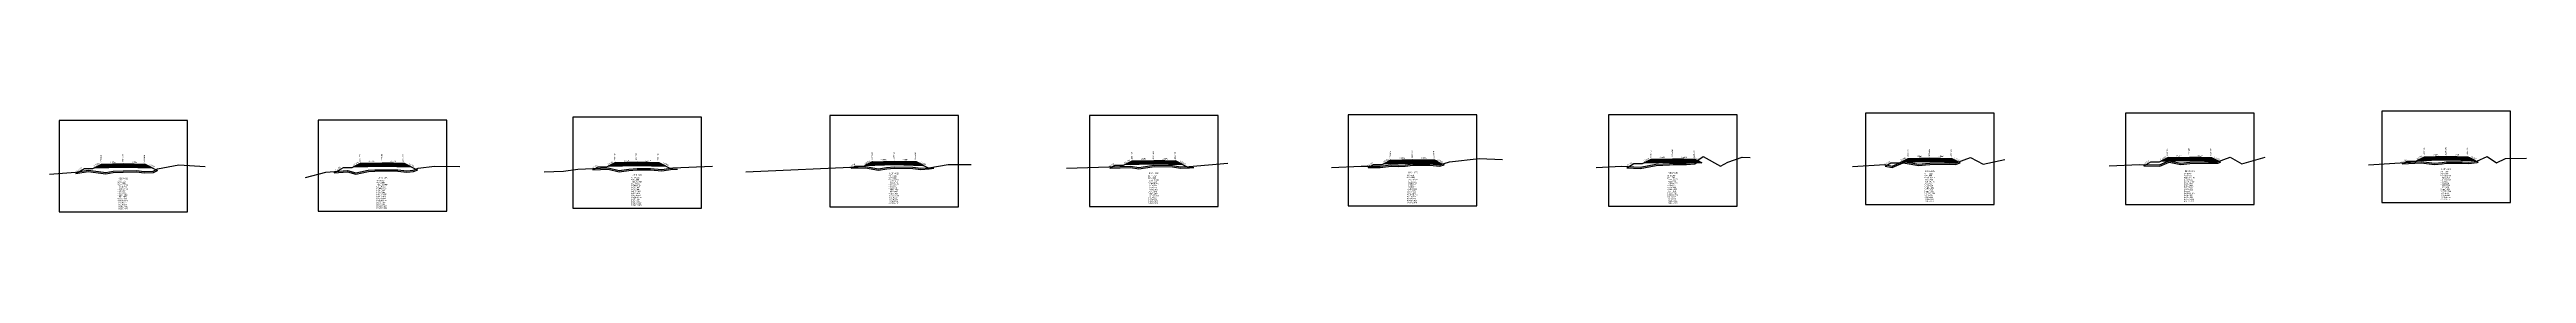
# Model space of a CAD drawing. Extents: x -7 to 78429, y 1189 to 1262.
# Drawn here: x 44136 to 44708, y 1223 to 1246 of the extents above; entities that cross this region are included whole.
import ezdxf
from ezdxf.enums import TextEntityAlignment as Align

# ---------------------------------------------------------------- set-up
doc = ezdxf.new("R2010")
doc.units = 0

msp = doc.modelspace()

# ---------------------------------------------------------------- linework, layer by layer
at = {"layer": 'A4_BORDER', "color": 7}
for points in [[(44137.848, 1223.062), (44167.548, 1223.062), (44167.548, 1244.062), (44137.848, 1244.062), (44137.848, 1223.062)], [(44197.677, 1223.175), (44227.377, 1223.175), (44227.377, 1244.175), (44197.677, 1244.175), (44197.677, 1223.175)], [(44256.492, 1223.867), (44286.192, 1223.867), (44286.192, 1244.867), (44256.492, 1244.867), (44256.492, 1223.867)], [(44315.896, 1224.222), (44345.596, 1224.222), (44345.596, 1245.222), (44315.896, 1245.222), (44315.896, 1224.222)], [(44375.866, 1224.254), (44405.566, 1224.254), (44405.566, 1245.254), (44375.866, 1245.254), (44375.866, 1224.254)], [(44435.613, 1224.413), (44465.313, 1224.413), (44465.313, 1245.413), (44435.613, 1245.413), (44435.613, 1224.413)], [(44495.737, 1224.357), (44525.437, 1224.357), (44525.437, 1245.357), (44495.737, 1245.357), (44495.737, 1224.357)], [(44555.077, 1224.749), (44584.777, 1224.749), (44584.777, 1245.749), (44555.077, 1245.749), (44555.077, 1224.749)], [(44615.086, 1224.761), (44644.786, 1224.761), (44644.786, 1245.761), (44615.086, 1245.761), (44615.086, 1224.761)], [(44674.319, 1225.219), (44704.019, 1225.219), (44704.019, 1246.219), (44674.319, 1246.219), (44674.319, 1225.219)]]:
    msp.add_lwpolyline(points, dxfattribs=at)
at = {"layer": 'CLEAR_GROUND', "color": 8}
for points in [[(44141.725, 1231.912), (44144.558, 1232.331), (44146.925, 1232.058), (44148.638, 1231.799), (44150.368, 1232.093), (44152.701, 1232.222), (44155.745, 1232.244), (44157.526, 1232.032), (44159.634, 1232.146), (44160.567, 1232.604)], [(44201.425, 1232.025), (44204.441, 1232.228), (44206.366, 1231.697), (44209.289, 1232.326), (44210.799, 1232.385), (44212.518, 1232.455), (44216.091, 1232.389), (44218.202, 1232.178), (44219.72, 1232.335), (44220.746, 1232.726)], [(44261.125, 1232.717), (44264.65, 1232.848), (44267.184, 1232.292), (44269.44, 1232.555), (44271.347, 1232.699), (44274.443, 1232.748), (44277.073, 1232.5), (44279.618, 1232.866), (44280.711, 1232.912)], [(44320.825, 1233.072), (44324.113, 1233.22), (44327.126, 1232.668), (44329.014, 1232.941), (44330.731, 1233.101), (44335, 1233.059), (44336.882, 1232.8), (44338.784, 1232.919), (44339.91, 1233.098)], [(44380.525, 1233.104), (44385.317, 1233.236), (44387.255, 1232.981), (44389.289, 1233.297), (44390.748, 1233.481), (44394.984, 1233.396), (44396.815, 1233.118), (44398.899, 1233.19), (44399.937, 1233.284)], [(44440.225, 1233.263), (44442.975, 1233.236), (44445.479, 1233.593), (44447.104, 1233.526), (44448.734, 1233.599), (44450.5, 1233.824), (44454.409, 1233.804), (44456.756, 1233.566), (44457.709, 1233.847)], [(44499.925, 1233.207), (44503.022, 1233.056), (44506.701, 1233.722), (44509.789, 1233.869), (44510.611, 1233.965), (44513.678, 1233.982), (44515.625, 1234.077), (44516.503, 1234.699)], [(44559.625, 1233.599), (44561.23, 1233.262), (44563.755, 1234.349), (44567.389, 1233.702), (44568.918, 1233.861), (44569.934, 1233.951), (44574.427, 1234.04), (44575.826, 1233.934), (44576.929, 1234.342)], [(44619.325, 1233.611), (44623.027, 1233.591), (44625.16, 1234.509), (44627.849, 1233.949), (44629.241, 1234.114), (44629.975, 1234.185), (44634.283, 1234.265), (44636.401, 1234.226), (44637.048, 1234.476)], [(44679.025, 1234.069), (44683.388, 1234.345), (44686.486, 1233.97), (44688.263, 1234.097), (44689.216, 1234.28), (44692.884, 1234.279), (44694.338, 1234.166), (44696.306, 1234.4), (44696.571, 1234.522)]]:
    msp.add_lwpolyline(points, dxfattribs=at)
at = {"layer": 'DESIGN_ROAD_TRIMMED', "color": 1}
for points in [[(44619.325, 1233.611), (44620.936, 1234.532), (44622.936, 1234.532), (44624.936, 1235.532), (44624.936, 1235.532), (44624.831, 1235.479), (44624.831, 1235.479), (44624.515, 1235.321), (44624.515, 1235.321), (44624.2, 1235.164), (44624.2, 1235.164), (44623.884, 1235.006), (44623.884, 1235.006), (44623.568, 1234.848), (44623.568, 1234.848), (44623.252, 1234.69), (44629.936, 1234.857), (44629.936, 1235.007), (44629.936, 1235.007), (44629.936, 1235.157), (44629.936, 1235.157), (44629.936, 1235.307), (44629.936, 1235.307), (44629.936, 1235.457), (44629.936, 1235.457), (44629.936, 1235.607), (44629.936, 1235.607), (44629.936, 1235.657), (44629.936, 1235.657), (44629.936, 1235.657), (44629.936, 1235.657), (44629.936, 1235.657), (44629.936, 1235.607), (44629.936, 1235.607), (44629.936, 1235.457), (44629.936, 1235.457), (44629.936, 1235.307), (44629.936, 1235.307), (44629.936, 1235.157), (44629.936, 1235.157), (44629.936, 1235.007), (44629.936, 1235.007), (44629.936, 1234.857), (44636.621, 1234.69), (44636.305, 1234.848), (44636.305, 1234.848), (44635.989, 1235.006), (44635.989, 1235.006), (44635.673, 1235.164), (44635.673, 1235.164), (44635.358, 1235.321), (44635.358, 1235.321), (44635.042, 1235.479), (44635.042, 1235.479), (44634.936, 1235.532), (44634.936, 1235.532), (44637.048, 1234.476)], [(44679.025, 1234.069), (44680.169, 1234.723), (44682.169, 1234.723), (44684.169, 1235.723), (44684.169, 1235.723), (44684.064, 1235.67), (44684.064, 1235.67), (44683.748, 1235.512), (44683.748, 1235.512), (44683.432, 1235.355), (44683.432, 1235.355), (44683.117, 1235.197), (44683.117, 1235.197), (44682.801, 1235.039), (44682.801, 1235.039), (44682.485, 1234.881), (44689.169, 1235.048), (44689.169, 1235.198), (44689.169, 1235.198), (44689.169, 1235.348), (44689.169, 1235.348), (44689.169, 1235.498), (44689.169, 1235.498), (44689.169, 1235.648), (44689.169, 1235.648), (44689.169, 1235.798), (44689.169, 1235.798), (44689.169, 1235.848), (44689.169, 1235.848), (44689.169, 1235.848), (44689.169, 1235.848), (44689.169, 1235.848), (44689.169, 1235.798), (44689.169, 1235.798), (44689.169, 1235.648), (44689.169, 1235.648), (44689.169, 1235.498), (44689.169, 1235.498), (44689.169, 1235.348), (44689.169, 1235.348), (44689.169, 1235.198), (44689.169, 1235.198), (44689.169, 1235.048), (44695.853, 1234.881), (44695.538, 1235.039), (44695.538, 1235.039), (44695.222, 1235.197), (44695.222, 1235.197), (44694.906, 1235.355), (44694.906, 1235.355), (44694.59, 1235.512), (44694.59, 1235.512), (44694.274, 1235.67), (44694.274, 1235.67), (44694.169, 1235.723), (44694.169, 1235.723), (44696.571, 1234.522)], [(44141.725, 1231.912), (44143.698, 1233.039), (44145.698, 1233.039), (44147.698, 1234.039), (44147.698, 1234.039), (44147.593, 1233.986), (44147.593, 1233.986), (44147.277, 1233.828), (44147.277, 1233.828), (44146.961, 1233.671), (44146.961, 1233.671), (44146.645, 1233.513), (44146.645, 1233.513), (44146.329, 1233.355), (44146.329, 1233.355), (44146.014, 1233.197), (44152.698, 1233.364), (44152.698, 1233.514), (44152.698, 1233.514), (44152.698, 1233.664), (44152.698, 1233.664), (44152.698, 1233.814), (44152.698, 1233.814), (44152.698, 1233.964), (44152.698, 1233.964), (44152.698, 1234.114), (44152.698, 1234.114), (44152.698, 1234.164), (44152.698, 1234.164), (44152.698, 1234.164), (44152.698, 1234.164), (44152.698, 1234.164), (44152.698, 1234.114), (44152.698, 1234.114), (44152.698, 1233.964), (44152.698, 1233.964), (44152.698, 1233.814), (44152.698, 1233.814), (44152.698, 1233.664), (44152.698, 1233.664), (44152.698, 1233.514), (44152.698, 1233.514), (44152.698, 1233.364), (44159.382, 1233.197), (44159.066, 1233.355), (44159.066, 1233.355), (44158.751, 1233.513), (44158.751, 1233.513), (44158.435, 1233.671), (44158.435, 1233.671), (44158.119, 1233.828), (44158.119, 1233.828), (44157.803, 1233.986), (44157.803, 1233.986), (44157.698, 1234.039), (44157.698, 1234.039), (44160.567, 1232.604)], [(44201.425, 1232.025), (44203.527, 1233.226), (44205.527, 1233.226), (44207.527, 1234.226), (44207.527, 1234.226), (44207.422, 1234.173), (44207.422, 1234.173), (44207.106, 1234.015), (44207.106, 1234.015), (44206.79, 1233.858), (44206.79, 1233.858), (44206.474, 1233.7), (44206.474, 1233.7), (44206.159, 1233.542), (44206.159, 1233.542), (44205.843, 1233.384), (44212.527, 1233.551), (44212.527, 1233.701), (44212.527, 1233.701), (44212.527, 1233.851), (44212.527, 1233.851), (44212.527, 1234.001), (44212.527, 1234.001), (44212.527, 1234.151), (44212.527, 1234.151), (44212.527, 1234.301), (44212.527, 1234.301), (44212.527, 1234.351), (44212.527, 1234.351), (44212.527, 1234.351), (44212.527, 1234.351), (44212.527, 1234.351), (44212.527, 1234.301), (44212.527, 1234.301), (44212.527, 1234.151), (44212.527, 1234.151), (44212.527, 1234.001), (44212.527, 1234.001), (44212.527, 1233.851), (44212.527, 1233.851), (44212.527, 1233.701), (44212.527, 1233.701), (44212.527, 1233.551), (44219.211, 1233.384), (44218.895, 1233.542), (44218.895, 1233.542), (44218.58, 1233.7), (44218.58, 1233.7), (44218.264, 1233.858), (44218.264, 1233.858), (44217.948, 1234.015), (44217.948, 1234.015), (44217.632, 1234.173), (44217.632, 1234.173), (44217.527, 1234.226), (44217.527, 1234.226), (44220.527, 1232.726), (44220.746, 1232.726)], [(44261.125, 1232.717), (44262.342, 1233.412), (44264.342, 1233.412), (44266.342, 1234.412), (44266.342, 1234.412), (44266.236, 1234.359), (44266.236, 1234.359), (44265.921, 1234.201), (44265.921, 1234.201), (44265.605, 1234.044), (44265.605, 1234.044), (44265.289, 1233.886), (44265.289, 1233.886), (44264.973, 1233.728), (44264.973, 1233.728), (44264.657, 1233.57), (44271.342, 1233.737), (44271.342, 1233.887), (44271.342, 1233.887), (44271.342, 1234.037), (44271.342, 1234.037), (44271.342, 1234.187), (44271.342, 1234.187), (44271.342, 1234.337), (44271.342, 1234.337), (44271.342, 1234.487), (44271.342, 1234.487), (44271.342, 1234.537), (44271.342, 1234.537), (44271.342, 1234.537), (44271.342, 1234.537), (44271.342, 1234.537), (44271.342, 1234.487), (44271.342, 1234.487), (44271.342, 1234.337), (44271.342, 1234.337), (44271.342, 1234.187), (44271.342, 1234.187), (44271.342, 1234.037), (44271.342, 1234.037), (44271.342, 1233.887), (44271.342, 1233.887), (44271.342, 1233.737), (44278.026, 1233.57), (44277.71, 1233.728), (44277.71, 1233.728), (44277.394, 1233.886), (44277.394, 1233.886), (44277.078, 1234.044), (44277.078, 1234.044), (44276.763, 1234.201), (44276.763, 1234.201), (44276.447, 1234.359), (44276.447, 1234.359), (44276.342, 1234.412), (44276.342, 1234.412), (44279.342, 1232.912), (44280.711, 1232.912)], [(44320.825, 1233.072), (44321.746, 1233.598), (44323.746, 1233.598), (44325.746, 1234.598), (44325.746, 1234.598), (44325.64, 1234.545), (44325.64, 1234.545), (44325.325, 1234.387), (44325.325, 1234.387), (44325.009, 1234.23), (44325.009, 1234.23), (44324.693, 1234.072), (44324.693, 1234.072), (44324.377, 1233.914), (44324.377, 1233.914), (44324.062, 1233.756), (44330.746, 1233.923), (44330.746, 1234.073), (44330.746, 1234.073), (44330.746, 1234.223), (44330.746, 1234.223), (44330.746, 1234.373), (44330.746, 1234.373), (44330.746, 1234.523), (44330.746, 1234.523), (44330.746, 1234.673), (44330.746, 1234.673), (44330.746, 1234.723), (44330.746, 1234.723), (44330.746, 1234.723), (44330.746, 1234.723), (44330.746, 1234.723), (44330.746, 1234.673), (44330.746, 1234.673), (44330.746, 1234.523), (44330.746, 1234.523), (44330.746, 1234.373), (44330.746, 1234.373), (44330.746, 1234.223), (44330.746, 1234.223), (44330.746, 1234.073), (44330.746, 1234.073), (44330.746, 1233.923), (44337.43, 1233.756), (44337.114, 1233.914), (44337.114, 1233.914), (44336.798, 1234.072), (44336.798, 1234.072), (44336.483, 1234.23), (44336.483, 1234.23), (44336.167, 1234.387), (44336.167, 1234.387), (44335.851, 1234.545), (44335.851, 1234.545), (44335.746, 1234.598), (44335.746, 1234.598), (44338.746, 1233.098), (44339.91, 1233.098)], [(44380.525, 1233.104), (44381.716, 1233.784), (44383.716, 1233.784), (44385.716, 1234.784), (44385.716, 1234.784), (44385.611, 1234.731), (44385.611, 1234.731), (44385.295, 1234.573), (44385.295, 1234.573), (44384.979, 1234.416), (44384.979, 1234.416), (44384.663, 1234.258), (44384.663, 1234.258), (44384.348, 1234.1), (44384.348, 1234.1), (44384.032, 1233.942), (44390.716, 1234.109), (44390.716, 1234.259), (44390.716, 1234.259), (44390.716, 1234.409), (44390.716, 1234.409), (44390.716, 1234.559), (44390.716, 1234.559), (44390.716, 1234.709), (44390.716, 1234.709), (44390.716, 1234.859), (44390.716, 1234.859), (44390.716, 1234.909), (44390.716, 1234.909), (44390.716, 1234.909), (44390.716, 1234.909), (44390.716, 1234.909), (44390.716, 1234.859), (44390.716, 1234.859), (44390.716, 1234.709), (44390.716, 1234.709), (44390.716, 1234.559), (44390.716, 1234.559), (44390.716, 1234.409), (44390.716, 1234.409), (44390.716, 1234.259), (44390.716, 1234.259), (44390.716, 1234.109), (44397.4, 1233.942), (44397.084, 1234.1), (44397.084, 1234.1), (44396.769, 1234.258), (44396.769, 1234.258), (44396.453, 1234.416), (44396.453, 1234.416), (44396.137, 1234.573), (44396.137, 1234.573), (44395.821, 1234.731), (44395.821, 1234.731), (44395.716, 1234.784), (44395.716, 1234.784), (44398.716, 1233.284), (44399.937, 1233.284)], [(44440.225, 1233.263), (44441.463, 1233.97), (44443.463, 1233.97), (44445.463, 1234.97), (44445.463, 1234.97), (44445.358, 1234.917), (44445.358, 1234.917), (44445.042, 1234.759), (44445.042, 1234.759), (44444.726, 1234.602), (44444.726, 1234.602), (44444.411, 1234.444), (44444.411, 1234.444), (44444.095, 1234.286), (44444.095, 1234.286), (44443.779, 1234.128), (44450.463, 1234.295), (44450.463, 1234.445), (44450.463, 1234.445), (44450.463, 1234.595), (44450.463, 1234.595), (44450.463, 1234.745), (44450.463, 1234.745), (44450.463, 1234.895), (44450.463, 1234.895), (44450.463, 1235.045), (44450.463, 1235.045), (44450.463, 1235.095), (44450.463, 1235.095), (44450.463, 1235.095), (44450.463, 1235.095), (44450.463, 1235.095), (44450.463, 1235.045), (44450.463, 1235.045), (44450.463, 1234.895), (44450.463, 1234.895), (44450.463, 1234.745), (44450.463, 1234.745), (44450.463, 1234.595), (44450.463, 1234.595), (44450.463, 1234.445), (44450.463, 1234.445), (44450.463, 1234.295), (44457.147, 1234.128), (44456.832, 1234.286), (44456.832, 1234.286), (44456.516, 1234.444), (44456.516, 1234.444), (44456.2, 1234.602), (44456.2, 1234.602), (44455.884, 1234.759), (44455.884, 1234.759), (44455.568, 1234.917), (44455.568, 1234.917), (44455.463, 1234.97), (44455.463, 1234.97), (44457.709, 1233.847)], [(44499.925, 1233.207), (44501.587, 1234.157), (44503.587, 1234.157), (44505.587, 1235.157), (44505.587, 1235.157), (44505.482, 1235.104), (44505.482, 1235.104), (44505.166, 1234.946), (44505.166, 1234.946), (44504.85, 1234.789), (44504.85, 1234.789), (44504.535, 1234.631), (44504.535, 1234.631), (44504.219, 1234.473), (44504.219, 1234.473), (44503.903, 1234.315), (44510.587, 1234.482), (44510.587, 1234.632), (44510.587, 1234.632), (44510.587, 1234.782), (44510.587, 1234.782), (44510.587, 1234.932), (44510.587, 1234.932), (44510.587, 1235.082), (44510.587, 1235.082), (44510.587, 1235.232), (44510.587, 1235.232), (44510.587, 1235.282), (44510.587, 1235.282), (44510.587, 1235.282), (44510.587, 1235.282), (44510.587, 1235.282), (44510.587, 1235.232), (44510.587, 1235.232), (44510.587, 1235.082), (44510.587, 1235.082), (44510.587, 1234.932), (44510.587, 1234.932), (44510.587, 1234.782), (44510.587, 1234.782), (44510.587, 1234.632), (44510.587, 1234.632), (44510.587, 1234.482), (44517.271, 1234.315), (44516.956, 1234.473), (44516.956, 1234.473), (44516.64, 1234.631), (44516.64, 1234.631), (44516.324, 1234.789), (44516.324, 1234.789), (44516.008, 1234.946), (44516.008, 1234.946), (44515.693, 1235.104), (44515.693, 1235.104), (44515.587, 1235.157), (44515.587, 1235.157), (44516.503, 1234.699)], [(44559.625, 1233.599), (44560.927, 1234.343), (44562.927, 1234.343), (44564.927, 1235.343), (44564.927, 1235.343), (44564.822, 1235.29), (44564.822, 1235.29), (44564.506, 1235.132), (44564.506, 1235.132), (44564.19, 1234.975), (44564.19, 1234.975), (44563.874, 1234.817), (44563.874, 1234.817), (44563.559, 1234.659), (44563.559, 1234.659), (44563.243, 1234.501), (44569.927, 1234.668), (44569.927, 1234.818), (44569.927, 1234.818), (44569.927, 1234.968), (44569.927, 1234.968), (44569.927, 1235.118), (44569.927, 1235.118), (44569.927, 1235.268), (44569.927, 1235.268), (44569.927, 1235.418), (44569.927, 1235.418), (44569.927, 1235.468), (44569.927, 1235.468), (44569.927, 1235.468), (44569.927, 1235.468), (44569.927, 1235.468), (44569.927, 1235.418), (44569.927, 1235.418), (44569.927, 1235.268), (44569.927, 1235.268), (44569.927, 1235.118), (44569.927, 1235.118), (44569.927, 1234.968), (44569.927, 1234.968), (44569.927, 1234.818), (44569.927, 1234.818), (44569.927, 1234.668), (44576.611, 1234.501), (44576.295, 1234.659), (44576.295, 1234.659), (44575.98, 1234.817), (44575.98, 1234.817), (44575.664, 1234.975), (44575.664, 1234.975), (44575.348, 1235.132), (44575.348, 1235.132), (44575.032, 1235.29), (44575.032, 1235.29), (44574.927, 1235.343), (44574.927, 1235.343), (44576.929, 1234.342)]]:
    msp.add_lwpolyline(points, dxfattribs=at)
at = {"layer": 'FINISHED_ROAD', "color": 2}
for points in [[(44620.936, 1234.532), (44622.936, 1234.532), (44624.936, 1235.532), (44624.936, 1235.532), (44629.936, 1235.657), (44634.936, 1235.532), (44634.936, 1235.532)], [(44680.169, 1234.723), (44682.169, 1234.723), (44684.169, 1235.723), (44684.169, 1235.723), (44689.169, 1235.848), (44694.169, 1235.723), (44694.169, 1235.723)], [(44143.698, 1233.039), (44145.698, 1233.039), (44147.698, 1234.039), (44147.698, 1234.039), (44152.698, 1234.164), (44157.698, 1234.039), (44157.698, 1234.039)], [(44203.527, 1233.226), (44205.527, 1233.226), (44207.527, 1234.226), (44207.527, 1234.226), (44212.527, 1234.351), (44217.527, 1234.226), (44217.527, 1234.226), (44220.527, 1232.726)], [(44262.342, 1233.412), (44264.342, 1233.412), (44266.342, 1234.412), (44266.342, 1234.412), (44271.342, 1234.537), (44276.342, 1234.412), (44276.342, 1234.412), (44279.342, 1232.912)], [(44321.746, 1233.598), (44323.746, 1233.598), (44325.746, 1234.598), (44325.746, 1234.598), (44330.746, 1234.723), (44335.746, 1234.598), (44335.746, 1234.598), (44338.746, 1233.098)], [(44381.716, 1233.784), (44383.716, 1233.784), (44385.716, 1234.784), (44385.716, 1234.784), (44390.716, 1234.909), (44395.716, 1234.784), (44395.716, 1234.784), (44398.716, 1233.284)], [(44441.463, 1233.97), (44443.463, 1233.97), (44445.463, 1234.97), (44445.463, 1234.97), (44450.463, 1235.095), (44455.463, 1234.97), (44455.463, 1234.97)], [(44501.587, 1234.157), (44503.587, 1234.157), (44505.587, 1235.157), (44505.587, 1235.157), (44510.587, 1235.282), (44515.587, 1235.157), (44515.587, 1235.157)], [(44560.927, 1234.343), (44562.927, 1234.343), (44564.927, 1235.343), (44564.927, 1235.343), (44569.927, 1235.468), (44574.927, 1235.343), (44574.927, 1235.343)]]:
    msp.add_lwpolyline(points, dxfattribs=at)
at = {"layer": 'LAYER_0', "color": 4}
for points in [[(44624.936, 1235.532), (44624.831, 1235.479), (44629.936, 1235.607), (44629.936, 1235.657)], [(44684.169, 1235.723), (44684.064, 1235.67), (44689.169, 1235.798), (44689.169, 1235.848)], [(44147.698, 1234.039), (44147.593, 1233.986), (44152.698, 1234.114), (44152.698, 1234.164)], [(44207.527, 1234.226), (44207.422, 1234.173), (44212.527, 1234.301), (44212.527, 1234.351)], [(44266.342, 1234.412), (44266.236, 1234.359), (44271.342, 1234.487), (44271.342, 1234.537)], [(44325.746, 1234.598), (44325.64, 1234.545), (44330.746, 1234.673), (44330.746, 1234.723)], [(44385.716, 1234.784), (44385.611, 1234.731), (44390.716, 1234.859), (44390.716, 1234.909)], [(44445.463, 1234.97), (44445.358, 1234.917), (44450.463, 1235.045), (44450.463, 1235.095)], [(44505.587, 1235.157), (44505.482, 1235.104), (44510.587, 1235.232), (44510.587, 1235.282)], [(44564.927, 1235.343), (44564.822, 1235.29), (44569.927, 1235.418), (44569.927, 1235.468)]]:
    msp.add_lwpolyline(points, dxfattribs=at)
at = {"layer": 'LAYER_1', "color": 4}
for points in [[(44624.831, 1235.479), (44624.515, 1235.321), (44629.936, 1235.457), (44629.936, 1235.607)], [(44684.064, 1235.67), (44683.748, 1235.512), (44689.169, 1235.648), (44689.169, 1235.798)], [(44147.593, 1233.986), (44147.277, 1233.828), (44152.698, 1233.964), (44152.698, 1234.114)], [(44207.422, 1234.173), (44207.106, 1234.015), (44212.527, 1234.151), (44212.527, 1234.301)], [(44266.236, 1234.359), (44265.921, 1234.201), (44271.342, 1234.337), (44271.342, 1234.487)], [(44325.64, 1234.545), (44325.325, 1234.387), (44330.746, 1234.523), (44330.746, 1234.673)], [(44385.611, 1234.731), (44385.295, 1234.573), (44390.716, 1234.709), (44390.716, 1234.859)], [(44445.358, 1234.917), (44445.042, 1234.759), (44450.463, 1234.895), (44450.463, 1235.045)], [(44505.482, 1235.104), (44505.166, 1234.946), (44510.587, 1235.082), (44510.587, 1235.232)], [(44564.822, 1235.29), (44564.506, 1235.132), (44569.927, 1235.268), (44569.927, 1235.418)]]:
    msp.add_lwpolyline(points, dxfattribs=at)
at = {"layer": 'LAYER_10', "color": 6}
for points in [[(44158.751, 1233.513), (44159.066, 1233.355), (44152.698, 1233.514), (44152.698, 1233.664)], [(44218.58, 1233.7), (44218.895, 1233.542), (44212.527, 1233.701), (44212.527, 1233.851)], [(44277.394, 1233.886), (44277.71, 1233.728), (44271.342, 1233.887), (44271.342, 1234.037)], [(44336.798, 1234.072), (44337.114, 1233.914), (44330.746, 1234.073), (44330.746, 1234.223)], [(44396.769, 1234.258), (44397.084, 1234.1), (44390.716, 1234.259), (44390.716, 1234.409)], [(44456.516, 1234.444), (44456.832, 1234.286), (44450.463, 1234.445), (44450.463, 1234.595)], [(44516.64, 1234.631), (44516.956, 1234.473), (44510.587, 1234.632), (44510.587, 1234.782)], [(44575.98, 1234.817), (44576.295, 1234.659), (44569.927, 1234.818), (44569.927, 1234.968)], [(44635.989, 1235.006), (44636.305, 1234.848), (44629.936, 1235.007), (44629.936, 1235.157)], [(44695.222, 1235.197), (44695.538, 1235.039), (44689.169, 1235.198), (44689.169, 1235.348)]]:
    msp.add_lwpolyline(points, dxfattribs=at)
at = {"layer": 'LAYER_11', "color": 6}
for points in [[(44159.066, 1233.355), (44159.382, 1233.197), (44152.698, 1233.364), (44152.698, 1233.514)], [(44218.895, 1233.542), (44219.211, 1233.384), (44212.527, 1233.551), (44212.527, 1233.701)], [(44277.71, 1233.728), (44278.026, 1233.57), (44271.342, 1233.737), (44271.342, 1233.887)], [(44337.114, 1233.914), (44337.43, 1233.756), (44330.746, 1233.923), (44330.746, 1234.073)], [(44397.084, 1234.1), (44397.4, 1233.942), (44390.716, 1234.109), (44390.716, 1234.259)], [(44456.832, 1234.286), (44457.147, 1234.128), (44450.463, 1234.295), (44450.463, 1234.445)], [(44516.956, 1234.473), (44517.271, 1234.315), (44510.587, 1234.482), (44510.587, 1234.632)], [(44576.295, 1234.659), (44576.611, 1234.501), (44569.927, 1234.668), (44569.927, 1234.818)], [(44636.305, 1234.848), (44636.621, 1234.69), (44629.936, 1234.857), (44629.936, 1235.007)], [(44695.538, 1235.039), (44695.853, 1234.881), (44689.169, 1235.048), (44689.169, 1235.198)]]:
    msp.add_lwpolyline(points, dxfattribs=at)
at = {"layer": 'LAYER_2', "color": 4}
for points in [[(44683.748, 1235.512), (44683.432, 1235.355), (44689.169, 1235.498), (44689.169, 1235.648)], [(44147.277, 1233.828), (44146.961, 1233.671), (44152.698, 1233.814), (44152.698, 1233.964)], [(44207.106, 1234.015), (44206.79, 1233.858), (44212.527, 1234.001), (44212.527, 1234.151)], [(44265.921, 1234.201), (44265.605, 1234.044), (44271.342, 1234.187), (44271.342, 1234.337)], [(44325.325, 1234.387), (44325.009, 1234.23), (44330.746, 1234.373), (44330.746, 1234.523)], [(44385.295, 1234.573), (44384.979, 1234.416), (44390.716, 1234.559), (44390.716, 1234.709)], [(44445.042, 1234.759), (44444.726, 1234.602), (44450.463, 1234.745), (44450.463, 1234.895)], [(44505.166, 1234.946), (44504.85, 1234.789), (44510.587, 1234.932), (44510.587, 1235.082)], [(44564.506, 1235.132), (44564.19, 1234.975), (44569.927, 1235.118), (44569.927, 1235.268)], [(44624.515, 1235.321), (44624.2, 1235.164), (44629.936, 1235.307), (44629.936, 1235.457)]]:
    msp.add_lwpolyline(points, dxfattribs=at)
at = {"layer": 'LAYER_3', "color": 4}
for points in [[(44146.961, 1233.671), (44146.645, 1233.513), (44152.698, 1233.664), (44152.698, 1233.814)], [(44206.79, 1233.858), (44206.474, 1233.7), (44212.527, 1233.851), (44212.527, 1234.001)], [(44265.605, 1234.044), (44265.289, 1233.886), (44271.342, 1234.037), (44271.342, 1234.187)], [(44325.009, 1234.23), (44324.693, 1234.072), (44330.746, 1234.223), (44330.746, 1234.373)], [(44384.979, 1234.416), (44384.663, 1234.258), (44390.716, 1234.409), (44390.716, 1234.559)], [(44444.726, 1234.602), (44444.411, 1234.444), (44450.463, 1234.595), (44450.463, 1234.745)], [(44504.85, 1234.789), (44504.535, 1234.631), (44510.587, 1234.782), (44510.587, 1234.932)], [(44564.19, 1234.975), (44563.874, 1234.817), (44569.927, 1234.968), (44569.927, 1235.118)], [(44624.2, 1235.164), (44623.884, 1235.006), (44629.936, 1235.157), (44629.936, 1235.307)], [(44683.432, 1235.355), (44683.117, 1235.197), (44689.169, 1235.348), (44689.169, 1235.498)]]:
    msp.add_lwpolyline(points, dxfattribs=at)
at = {"layer": 'LAYER_4', "color": 4}
for points in [[(44146.645, 1233.513), (44146.329, 1233.355), (44152.698, 1233.514), (44152.698, 1233.664)], [(44206.474, 1233.7), (44206.159, 1233.542), (44212.527, 1233.701), (44212.527, 1233.851)], [(44265.289, 1233.886), (44264.973, 1233.728), (44271.342, 1233.887), (44271.342, 1234.037)], [(44324.693, 1234.072), (44324.377, 1233.914), (44330.746, 1234.073), (44330.746, 1234.223)], [(44384.663, 1234.258), (44384.348, 1234.1), (44390.716, 1234.259), (44390.716, 1234.409)], [(44444.411, 1234.444), (44444.095, 1234.286), (44450.463, 1234.445), (44450.463, 1234.595)], [(44504.535, 1234.631), (44504.219, 1234.473), (44510.587, 1234.632), (44510.587, 1234.782)], [(44563.874, 1234.817), (44563.559, 1234.659), (44569.927, 1234.818), (44569.927, 1234.968)], [(44623.884, 1235.006), (44623.568, 1234.848), (44629.936, 1235.007), (44629.936, 1235.157)], [(44683.117, 1235.197), (44682.801, 1235.039), (44689.169, 1235.198), (44689.169, 1235.348)]]:
    msp.add_lwpolyline(points, dxfattribs=at)
at = {"layer": 'LAYER_5', "color": 4}
for points in [[(44146.329, 1233.355), (44146.014, 1233.197), (44152.698, 1233.364), (44152.698, 1233.514)], [(44206.159, 1233.542), (44205.843, 1233.384), (44212.527, 1233.551), (44212.527, 1233.701)], [(44264.973, 1233.728), (44264.657, 1233.57), (44271.342, 1233.737), (44271.342, 1233.887)], [(44324.377, 1233.914), (44324.062, 1233.756), (44330.746, 1233.923), (44330.746, 1234.073)], [(44384.348, 1234.1), (44384.032, 1233.942), (44390.716, 1234.109), (44390.716, 1234.259)], [(44444.095, 1234.286), (44443.779, 1234.128), (44450.463, 1234.295), (44450.463, 1234.445)], [(44504.219, 1234.473), (44503.903, 1234.315), (44510.587, 1234.482), (44510.587, 1234.632)], [(44563.559, 1234.659), (44563.243, 1234.501), (44569.927, 1234.668), (44569.927, 1234.818)], [(44623.568, 1234.848), (44623.252, 1234.69), (44629.936, 1234.857), (44629.936, 1235.007)], [(44682.801, 1235.039), (44682.485, 1234.881), (44689.169, 1235.048), (44689.169, 1235.198)]]:
    msp.add_lwpolyline(points, dxfattribs=at)
at = {"layer": 'LAYER_6', "color": 6}
for points in [[(44634.936, 1235.532), (44635.042, 1235.479), (44629.936, 1235.607), (44629.936, 1235.657)], [(44694.169, 1235.723), (44694.274, 1235.67), (44689.169, 1235.798), (44689.169, 1235.848)], [(44157.698, 1234.039), (44157.803, 1233.986), (44152.698, 1234.114), (44152.698, 1234.164)], [(44217.527, 1234.226), (44217.632, 1234.173), (44212.527, 1234.301), (44212.527, 1234.351)], [(44276.342, 1234.412), (44276.447, 1234.359), (44271.342, 1234.487), (44271.342, 1234.537)], [(44335.746, 1234.598), (44335.851, 1234.545), (44330.746, 1234.673), (44330.746, 1234.723)], [(44395.716, 1234.784), (44395.821, 1234.731), (44390.716, 1234.859), (44390.716, 1234.909)], [(44455.463, 1234.97), (44455.568, 1234.917), (44450.463, 1235.045), (44450.463, 1235.095)], [(44515.587, 1235.157), (44515.693, 1235.104), (44510.587, 1235.232), (44510.587, 1235.282)], [(44574.927, 1235.343), (44575.032, 1235.29), (44569.927, 1235.418), (44569.927, 1235.468)]]:
    msp.add_lwpolyline(points, dxfattribs=at)
at = {"layer": 'LAYER_7', "color": 6}
for points in [[(44635.042, 1235.479), (44635.358, 1235.321), (44629.936, 1235.457), (44629.936, 1235.607)], [(44694.274, 1235.67), (44694.59, 1235.512), (44689.169, 1235.648), (44689.169, 1235.798)], [(44157.803, 1233.986), (44158.119, 1233.828), (44152.698, 1233.964), (44152.698, 1234.114)], [(44217.632, 1234.173), (44217.948, 1234.015), (44212.527, 1234.151), (44212.527, 1234.301)], [(44276.447, 1234.359), (44276.763, 1234.201), (44271.342, 1234.337), (44271.342, 1234.487)], [(44335.851, 1234.545), (44336.167, 1234.387), (44330.746, 1234.523), (44330.746, 1234.673)], [(44395.821, 1234.731), (44396.137, 1234.573), (44390.716, 1234.709), (44390.716, 1234.859)], [(44455.568, 1234.917), (44455.884, 1234.759), (44450.463, 1234.895), (44450.463, 1235.045)], [(44515.693, 1235.104), (44516.008, 1234.946), (44510.587, 1235.082), (44510.587, 1235.232)], [(44575.032, 1235.29), (44575.348, 1235.132), (44569.927, 1235.268), (44569.927, 1235.418)]]:
    msp.add_lwpolyline(points, dxfattribs=at)
at = {"layer": 'LAYER_8', "color": 6}
for points in [[(44694.59, 1235.512), (44694.906, 1235.355), (44689.169, 1235.498), (44689.169, 1235.648)], [(44158.119, 1233.828), (44158.435, 1233.671), (44152.698, 1233.814), (44152.698, 1233.964)], [(44217.948, 1234.015), (44218.264, 1233.858), (44212.527, 1234.001), (44212.527, 1234.151)], [(44276.763, 1234.201), (44277.078, 1234.044), (44271.342, 1234.187), (44271.342, 1234.337)], [(44336.167, 1234.387), (44336.483, 1234.23), (44330.746, 1234.373), (44330.746, 1234.523)], [(44396.137, 1234.573), (44396.453, 1234.416), (44390.716, 1234.559), (44390.716, 1234.709)], [(44455.884, 1234.759), (44456.2, 1234.602), (44450.463, 1234.745), (44450.463, 1234.895)], [(44516.008, 1234.946), (44516.324, 1234.789), (44510.587, 1234.932), (44510.587, 1235.082)], [(44575.348, 1235.132), (44575.664, 1234.975), (44569.927, 1235.118), (44569.927, 1235.268)], [(44635.358, 1235.321), (44635.673, 1235.164), (44629.936, 1235.307), (44629.936, 1235.457)]]:
    msp.add_lwpolyline(points, dxfattribs=at)
at = {"layer": 'LAYER_9', "color": 6}
for points in [[(44158.435, 1233.671), (44158.751, 1233.513), (44152.698, 1233.664), (44152.698, 1233.814)], [(44218.264, 1233.858), (44218.58, 1233.7), (44212.527, 1233.851), (44212.527, 1234.001)], [(44277.078, 1234.044), (44277.394, 1233.886), (44271.342, 1234.037), (44271.342, 1234.187)], [(44336.483, 1234.23), (44336.798, 1234.072), (44330.746, 1234.223), (44330.746, 1234.373)], [(44396.453, 1234.416), (44396.769, 1234.258), (44390.716, 1234.409), (44390.716, 1234.559)], [(44456.2, 1234.602), (44456.516, 1234.444), (44450.463, 1234.595), (44450.463, 1234.745)], [(44516.324, 1234.789), (44516.64, 1234.631), (44510.587, 1234.782), (44510.587, 1234.932)], [(44575.664, 1234.975), (44575.98, 1234.817), (44569.927, 1234.968), (44569.927, 1235.118)], [(44635.673, 1235.164), (44635.989, 1235.006), (44629.936, 1235.157), (44629.936, 1235.307)], [(44694.906, 1235.355), (44695.222, 1235.197), (44689.169, 1235.348), (44689.169, 1235.498)]]:
    msp.add_lwpolyline(points, dxfattribs=at)
at = {"layer": 'NATURAL_GROUND', "color": 3}
for points in [[(44492.816, 1233.231), (44498.731, 1233.566), (44503.002, 1233.358), (44506.667, 1234.021), (44509.764, 1234.168), (44510.592, 1234.265), (44513.67, 1234.282), (44515.523, 1234.373), (44517.573, 1235.826), (44521.551, 1233.546), (44523.248, 1234.48), (44526.551, 1235.673), (44528.449, 1235.565)], [(44611.288, 1233.627), (44618.301, 1233.917), (44622.966, 1233.892), (44625.128, 1234.822), (44627.862, 1234.253), (44629.208, 1234.412), (44629.957, 1234.485), (44634.283, 1234.565), (44636.347, 1234.527), (44639.307, 1235.673), (44641.959, 1234.079), (44647.381, 1235.662)], [(44671.181, 1233.875), (44683.396, 1234.646), (44686.493, 1234.271), (44688.224, 1234.395), (44689.187, 1234.58), (44692.895, 1234.579), (44694.332, 1234.468), (44696.223, 1234.692), (44698.614, 1235.802), (44700.742, 1234.343), (44702.874, 1235.35), (44707.699, 1235.412)], [(44135.661, 1231.708), (44141.675, 1232.208), (44144.553, 1232.634), (44146.965, 1232.356), (44148.635, 1232.103), (44150.335, 1232.392), (44152.692, 1232.522), (44155.762, 1232.545), (44157.536, 1232.333), (44159.557, 1232.443), (44160.62, 1232.965), (44165.555, 1233.858), (44171.641, 1233.468)], [(44194.757, 1230.933), (44199.506, 1232.197), (44204.472, 1232.531), (44206.375, 1232.006), (44209.251, 1232.625), (44210.787, 1232.685), (44212.515, 1232.756), (44216.109, 1232.689), (44218.201, 1232.48), (44219.65, 1232.63), (44220.818, 1233.075), (44224.557, 1233.575), (44230.446, 1233.5)], [(44249.86, 1232.264), (44254.361, 1232.393), (44257.705, 1232.89), (44264.677, 1233.15), (44267.2, 1232.596), (44269.412, 1232.854), (44271.334, 1232.999), (44274.455, 1233.049), (44277.066, 1232.802), (44279.591, 1233.166), (44288.79, 1233.549)], [(44296.451, 1232.273), (44324.134, 1233.522), (44327.132, 1232.972), (44328.979, 1233.239), (44330.719, 1233.402), (44335.022, 1233.359), (44336.893, 1233.102), (44338.751, 1233.218), (44343.234, 1233.93), (44348.509, 1233.963)], [(44370.497, 1233.127), (44385.333, 1233.537), (44387.252, 1233.284), (44389.247, 1233.594), (44390.732, 1233.782), (44395.01, 1233.696), (44396.833, 1233.419), (44398.88, 1233.49), (44407.753, 1234.293)], [(44431.712, 1233.257), (44438.548, 1233.579), (44442.955, 1233.537), (44445.464, 1233.894), (44447.103, 1233.827), (44448.708, 1233.899), (44450.482, 1234.125), (44454.425, 1234.104), (44456.727, 1233.871), (44458.976, 1234.534), (44465.805, 1235.302), (44471.22, 1235.066)], [(44552.033, 1233.459), (44559.525, 1233.927), (44561.199, 1233.575), (44563.719, 1234.66), (44567.4, 1234.005), (44568.889, 1234.16), (44569.918, 1234.251), (44574.435, 1234.34), (44575.783, 1234.238), (44579.268, 1235.528), (44582.195, 1234.01), (44587.227, 1235.131)]]:
    msp.add_lwpolyline(points, dxfattribs=at)
at = {"layer": 'STRUCTURE_LEFT', "color": 4}
for points in [[(44624.936, 1235.532), (44624.831, 1235.479), (44624.831, 1235.479), (44624.515, 1235.321), (44624.515, 1235.321), (44624.2, 1235.164), (44624.2, 1235.164), (44623.884, 1235.006), (44623.884, 1235.006), (44623.568, 1234.848), (44623.568, 1234.848), (44623.252, 1234.69), (44629.936, 1234.857), (44629.936, 1235.007), (44629.936, 1235.007), (44629.936, 1235.157), (44629.936, 1235.157), (44629.936, 1235.307), (44629.936, 1235.307), (44629.936, 1235.457), (44629.936, 1235.457), (44629.936, 1235.607), (44629.936, 1235.607), (44629.936, 1235.657), (44629.936, 1235.657)], [(44684.169, 1235.723), (44684.064, 1235.67), (44684.064, 1235.67), (44683.748, 1235.512), (44683.748, 1235.512), (44683.432, 1235.355), (44683.432, 1235.355), (44683.117, 1235.197), (44683.117, 1235.197), (44682.801, 1235.039), (44682.801, 1235.039), (44682.485, 1234.881), (44689.169, 1235.048), (44689.169, 1235.198), (44689.169, 1235.198), (44689.169, 1235.348), (44689.169, 1235.348), (44689.169, 1235.498), (44689.169, 1235.498), (44689.169, 1235.648), (44689.169, 1235.648), (44689.169, 1235.798), (44689.169, 1235.798), (44689.169, 1235.848), (44689.169, 1235.848)], [(44147.698, 1234.039), (44147.593, 1233.986), (44147.593, 1233.986), (44147.277, 1233.828), (44147.277, 1233.828), (44146.961, 1233.671), (44146.961, 1233.671), (44146.645, 1233.513), (44146.645, 1233.513), (44146.329, 1233.355), (44146.329, 1233.355), (44146.014, 1233.197), (44152.698, 1233.364), (44152.698, 1233.514), (44152.698, 1233.514), (44152.698, 1233.664), (44152.698, 1233.664), (44152.698, 1233.814), (44152.698, 1233.814), (44152.698, 1233.964), (44152.698, 1233.964), (44152.698, 1234.114), (44152.698, 1234.114), (44152.698, 1234.164), (44152.698, 1234.164)], [(44207.527, 1234.226), (44207.422, 1234.173), (44207.422, 1234.173), (44207.106, 1234.015), (44207.106, 1234.015), (44206.79, 1233.858), (44206.79, 1233.858), (44206.474, 1233.7), (44206.474, 1233.7), (44206.159, 1233.542), (44206.159, 1233.542), (44205.843, 1233.384), (44212.527, 1233.551), (44212.527, 1233.701), (44212.527, 1233.701), (44212.527, 1233.851), (44212.527, 1233.851), (44212.527, 1234.001), (44212.527, 1234.001), (44212.527, 1234.151), (44212.527, 1234.151), (44212.527, 1234.301), (44212.527, 1234.301), (44212.527, 1234.351), (44212.527, 1234.351)], [(44266.342, 1234.412), (44266.236, 1234.359), (44266.236, 1234.359), (44265.921, 1234.201), (44265.921, 1234.201), (44265.605, 1234.044), (44265.605, 1234.044), (44265.289, 1233.886), (44265.289, 1233.886), (44264.973, 1233.728), (44264.973, 1233.728), (44264.657, 1233.57), (44271.342, 1233.737), (44271.342, 1233.887), (44271.342, 1233.887), (44271.342, 1234.037), (44271.342, 1234.037), (44271.342, 1234.187), (44271.342, 1234.187), (44271.342, 1234.337), (44271.342, 1234.337), (44271.342, 1234.487), (44271.342, 1234.487), (44271.342, 1234.537), (44271.342, 1234.537)], [(44325.746, 1234.598), (44325.64, 1234.545), (44325.64, 1234.545), (44325.325, 1234.387), (44325.325, 1234.387), (44325.009, 1234.23), (44325.009, 1234.23), (44324.693, 1234.072), (44324.693, 1234.072), (44324.377, 1233.914), (44324.377, 1233.914), (44324.062, 1233.756), (44330.746, 1233.923), (44330.746, 1234.073), (44330.746, 1234.073), (44330.746, 1234.223), (44330.746, 1234.223), (44330.746, 1234.373), (44330.746, 1234.373), (44330.746, 1234.523), (44330.746, 1234.523), (44330.746, 1234.673), (44330.746, 1234.673), (44330.746, 1234.723), (44330.746, 1234.723)], [(44385.716, 1234.784), (44385.611, 1234.731), (44385.611, 1234.731), (44385.295, 1234.573), (44385.295, 1234.573), (44384.979, 1234.416), (44384.979, 1234.416), (44384.663, 1234.258), (44384.663, 1234.258), (44384.348, 1234.1), (44384.348, 1234.1), (44384.032, 1233.942), (44390.716, 1234.109), (44390.716, 1234.259), (44390.716, 1234.259), (44390.716, 1234.409), (44390.716, 1234.409), (44390.716, 1234.559), (44390.716, 1234.559), (44390.716, 1234.709), (44390.716, 1234.709), (44390.716, 1234.859), (44390.716, 1234.859), (44390.716, 1234.909), (44390.716, 1234.909)], [(44445.463, 1234.97), (44445.358, 1234.917), (44445.358, 1234.917), (44445.042, 1234.759), (44445.042, 1234.759), (44444.726, 1234.602), (44444.726, 1234.602), (44444.411, 1234.444), (44444.411, 1234.444), (44444.095, 1234.286), (44444.095, 1234.286), (44443.779, 1234.128), (44450.463, 1234.295), (44450.463, 1234.445), (44450.463, 1234.445), (44450.463, 1234.595), (44450.463, 1234.595), (44450.463, 1234.745), (44450.463, 1234.745), (44450.463, 1234.895), (44450.463, 1234.895), (44450.463, 1235.045), (44450.463, 1235.045), (44450.463, 1235.095), (44450.463, 1235.095)], [(44505.587, 1235.157), (44505.482, 1235.104), (44505.482, 1235.104), (44505.166, 1234.946), (44505.166, 1234.946), (44504.85, 1234.789), (44504.85, 1234.789), (44504.535, 1234.631), (44504.535, 1234.631), (44504.219, 1234.473), (44504.219, 1234.473), (44503.903, 1234.315), (44510.587, 1234.482), (44510.587, 1234.632), (44510.587, 1234.632), (44510.587, 1234.782), (44510.587, 1234.782), (44510.587, 1234.932), (44510.587, 1234.932), (44510.587, 1235.082), (44510.587, 1235.082), (44510.587, 1235.232), (44510.587, 1235.232), (44510.587, 1235.282), (44510.587, 1235.282)], [(44564.927, 1235.343), (44564.822, 1235.29), (44564.822, 1235.29), (44564.506, 1235.132), (44564.506, 1235.132), (44564.19, 1234.975), (44564.19, 1234.975), (44563.874, 1234.817), (44563.874, 1234.817), (44563.559, 1234.659), (44563.559, 1234.659), (44563.243, 1234.501), (44569.927, 1234.668), (44569.927, 1234.818), (44569.927, 1234.818), (44569.927, 1234.968), (44569.927, 1234.968), (44569.927, 1235.118), (44569.927, 1235.118), (44569.927, 1235.268), (44569.927, 1235.268), (44569.927, 1235.418), (44569.927, 1235.418), (44569.927, 1235.468), (44569.927, 1235.468)]]:
    msp.add_lwpolyline(points, dxfattribs=at)
at = {"layer": 'STRUCTURE_RIGHT', "color": 6}
for points in [[(44629.936, 1235.657), (44629.936, 1235.657), (44629.936, 1235.607), (44629.936, 1235.607), (44629.936, 1235.457), (44629.936, 1235.457), (44629.936, 1235.307), (44629.936, 1235.307), (44629.936, 1235.157), (44629.936, 1235.157), (44629.936, 1235.007), (44629.936, 1235.007), (44629.936, 1234.857), (44636.621, 1234.69), (44636.305, 1234.848), (44636.305, 1234.848), (44635.989, 1235.006), (44635.989, 1235.006), (44635.673, 1235.164), (44635.673, 1235.164), (44635.358, 1235.321), (44635.358, 1235.321), (44635.042, 1235.479), (44635.042, 1235.479), (44634.936, 1235.532)], [(44689.169, 1235.848), (44689.169, 1235.848), (44689.169, 1235.798), (44689.169, 1235.798), (44689.169, 1235.648), (44689.169, 1235.648), (44689.169, 1235.498), (44689.169, 1235.498), (44689.169, 1235.348), (44689.169, 1235.348), (44689.169, 1235.198), (44689.169, 1235.198), (44689.169, 1235.048), (44695.853, 1234.881), (44695.538, 1235.039), (44695.538, 1235.039), (44695.222, 1235.197), (44695.222, 1235.197), (44694.906, 1235.355), (44694.906, 1235.355), (44694.59, 1235.512), (44694.59, 1235.512), (44694.274, 1235.67), (44694.274, 1235.67), (44694.169, 1235.723)], [(44152.698, 1234.164), (44152.698, 1234.164), (44152.698, 1234.114), (44152.698, 1234.114), (44152.698, 1233.964), (44152.698, 1233.964), (44152.698, 1233.814), (44152.698, 1233.814), (44152.698, 1233.664), (44152.698, 1233.664), (44152.698, 1233.514), (44152.698, 1233.514), (44152.698, 1233.364), (44159.382, 1233.197), (44159.066, 1233.355), (44159.066, 1233.355), (44158.751, 1233.513), (44158.751, 1233.513), (44158.435, 1233.671), (44158.435, 1233.671), (44158.119, 1233.828), (44158.119, 1233.828), (44157.803, 1233.986), (44157.803, 1233.986), (44157.698, 1234.039)], [(44212.527, 1234.351), (44212.527, 1234.351), (44212.527, 1234.301), (44212.527, 1234.301), (44212.527, 1234.151), (44212.527, 1234.151), (44212.527, 1234.001), (44212.527, 1234.001), (44212.527, 1233.851), (44212.527, 1233.851), (44212.527, 1233.701), (44212.527, 1233.701), (44212.527, 1233.551), (44219.211, 1233.384), (44218.895, 1233.542), (44218.895, 1233.542), (44218.58, 1233.7), (44218.58, 1233.7), (44218.264, 1233.858), (44218.264, 1233.858), (44217.948, 1234.015), (44217.948, 1234.015), (44217.632, 1234.173), (44217.632, 1234.173), (44217.527, 1234.226)], [(44271.342, 1234.537), (44271.342, 1234.537), (44271.342, 1234.487), (44271.342, 1234.487), (44271.342, 1234.337), (44271.342, 1234.337), (44271.342, 1234.187), (44271.342, 1234.187), (44271.342, 1234.037), (44271.342, 1234.037), (44271.342, 1233.887), (44271.342, 1233.887), (44271.342, 1233.737), (44278.026, 1233.57), (44277.71, 1233.728), (44277.71, 1233.728), (44277.394, 1233.886), (44277.394, 1233.886), (44277.078, 1234.044), (44277.078, 1234.044), (44276.763, 1234.201), (44276.763, 1234.201), (44276.447, 1234.359), (44276.447, 1234.359), (44276.342, 1234.412)], [(44330.746, 1234.723), (44330.746, 1234.723), (44330.746, 1234.673), (44330.746, 1234.673), (44330.746, 1234.523), (44330.746, 1234.523), (44330.746, 1234.373), (44330.746, 1234.373), (44330.746, 1234.223), (44330.746, 1234.223), (44330.746, 1234.073), (44330.746, 1234.073), (44330.746, 1233.923), (44337.43, 1233.756), (44337.114, 1233.914), (44337.114, 1233.914), (44336.798, 1234.072), (44336.798, 1234.072), (44336.483, 1234.23), (44336.483, 1234.23), (44336.167, 1234.387), (44336.167, 1234.387), (44335.851, 1234.545), (44335.851, 1234.545), (44335.746, 1234.598)], [(44390.716, 1234.909), (44390.716, 1234.909), (44390.716, 1234.859), (44390.716, 1234.859), (44390.716, 1234.709), (44390.716, 1234.709), (44390.716, 1234.559), (44390.716, 1234.559), (44390.716, 1234.409), (44390.716, 1234.409), (44390.716, 1234.259), (44390.716, 1234.259), (44390.716, 1234.109), (44397.4, 1233.942), (44397.084, 1234.1), (44397.084, 1234.1), (44396.769, 1234.258), (44396.769, 1234.258), (44396.453, 1234.416), (44396.453, 1234.416), (44396.137, 1234.573), (44396.137, 1234.573), (44395.821, 1234.731), (44395.821, 1234.731), (44395.716, 1234.784)], [(44450.463, 1235.095), (44450.463, 1235.095), (44450.463, 1235.045), (44450.463, 1235.045), (44450.463, 1234.895), (44450.463, 1234.895), (44450.463, 1234.745), (44450.463, 1234.745), (44450.463, 1234.595), (44450.463, 1234.595), (44450.463, 1234.445), (44450.463, 1234.445), (44450.463, 1234.295), (44457.147, 1234.128), (44456.832, 1234.286), (44456.832, 1234.286), (44456.516, 1234.444), (44456.516, 1234.444), (44456.2, 1234.602), (44456.2, 1234.602), (44455.884, 1234.759), (44455.884, 1234.759), (44455.568, 1234.917), (44455.568, 1234.917), (44455.463, 1234.97)], [(44510.587, 1235.282), (44510.587, 1235.282), (44510.587, 1235.232), (44510.587, 1235.232), (44510.587, 1235.082), (44510.587, 1235.082), (44510.587, 1234.932), (44510.587, 1234.932), (44510.587, 1234.782), (44510.587, 1234.782), (44510.587, 1234.632), (44510.587, 1234.632), (44510.587, 1234.482), (44517.271, 1234.315), (44516.956, 1234.473), (44516.956, 1234.473), (44516.64, 1234.631), (44516.64, 1234.631), (44516.324, 1234.789), (44516.324, 1234.789), (44516.008, 1234.946), (44516.008, 1234.946), (44515.693, 1235.104), (44515.693, 1235.104), (44515.587, 1235.157)], [(44569.927, 1235.468), (44569.927, 1235.468), (44569.927, 1235.418), (44569.927, 1235.418), (44569.927, 1235.268), (44569.927, 1235.268), (44569.927, 1235.118), (44569.927, 1235.118), (44569.927, 1234.968), (44569.927, 1234.968), (44569.927, 1234.818), (44569.927, 1234.818), (44569.927, 1234.668), (44576.611, 1234.501), (44576.295, 1234.659), (44576.295, 1234.659), (44575.98, 1234.817), (44575.98, 1234.817), (44575.664, 1234.975), (44575.664, 1234.975), (44575.348, 1235.132), (44575.348, 1235.132), (44575.032, 1235.29), (44575.032, 1235.29), (44574.927, 1235.343)]]:
    msp.add_lwpolyline(points, dxfattribs=at)

# ---------------------------------------------------------------- texts
at = {"layer": 'INFO_TEXT'}
for s, p in [('AT:19.105', (44151.348, 1229.962)), ('AT:20.701', (44211.177, 1230.075)), ('AW:0.000', (44211.177, 1229.625)), ('AT:16.630', (44269.992, 1230.767)), ('AW:0.000', (44269.992, 1230.317)), ('Topsoil:5.913', (44269.992, 1229.867)), ('AT:13.686', (44329.396, 1231.122)), ('AW:0.000', (44329.396, 1230.672)), ('Topsoil:5.760', (44329.396, 1230.222)), ('L:top:0.253', (44329.396, 1229.772)), ('AT:12.462', (44389.366, 1231.154)), ('AW:0.000', (44389.366, 1230.704)), ('Topsoil:5.848', (44389.366, 1230.254)), ('L:top:0.253', (44389.366, 1229.804)), ('AT:9.512', (44449.113, 1231.313)), ('AW:0.000', (44449.113, 1230.863)), ('Topsoil:5.274', (44449.113, 1230.413)), ('L:top:0.253', (44449.113, 1229.963)), ('AT:10.347', (44509.237, 1231.257)), ('AW:0.231', (44509.237, 1230.807)), ('Topsoil:5.059', (44509.237, 1230.357)), ('L:top:0.253', (44509.237, 1229.907)), ('AT:10.360', (44568.577, 1231.649)), ('AW:0.000', (44568.577, 1231.199)), ('Topsoil:5.313', (44568.577, 1230.749)), ('L:top:0.253', (44568.577, 1230.299)), ('L:CRR:0.789', (44568.577, 1229.849)), ('AT:10.846', (44628.586, 1231.661)), ('AW:0.000', (44628.586, 1231.211)), ('Topsoil:5.410', (44628.586, 1230.761)), ('L:top:0.253', (44628.586, 1230.311)), ('L:CRR:0.789', (44628.586, 1229.861)), ('AT:11.894', (44687.819, 1232.119)), ('AW:0.000', (44687.819, 1231.669)), ('Topsoil:5.294', (44687.819, 1231.219)), ('L:top:0.253', (44687.819, 1230.769)), ('L:CRR:0.789', (44687.819, 1230.319)), ('L:C1:0.837', (44687.819, 1229.869)), ('AW:0.000', (44151.348, 1229.512)), ('Topsoil:5.719', (44151.348, 1229.062)), ('L:top:0.253', (44151.348, 1228.612)), ('L:CRR:0.789', (44151.348, 1228.162)), ('L:C1:0.837', (44151.348, 1227.712)), ('L:C2:0.884', (44151.348, 1227.262)), ('L:G15:0.932', (44151.348, 1226.812)), ('L:G7:0.979', (44151.348, 1226.362)), ('R:top:0.253', (44151.348, 1225.912)), ('R:CRR:0.789', (44151.348, 1225.462)), ('R:C1:0.837', (44151.348, 1225.012)), ('R:C2:0.884', (44151.348, 1224.562)), ('R:G15:0.932', (44151.348, 1224.112)), ('Topsoil:5.868', (44211.177, 1229.175)), ('L:top:0.253', (44211.177, 1228.725)), ('L:CRR:0.789', (44211.177, 1228.275)), ('L:C1:0.837', (44211.177, 1227.825)), ('L:C2:0.884', (44211.177, 1227.375)), ('L:G15:0.932', (44211.177, 1226.925)), ('L:G7:0.979', (44211.177, 1226.475)), ('R:top:0.253', (44211.177, 1226.025)), ('R:CRR:0.789', (44211.177, 1225.575)), ('R:C1:0.837', (44211.177, 1225.125)), ('R:C2:0.884', (44211.177, 1224.675)), ('R:G15:0.932', (44211.177, 1224.225)), ('L:top:0.253', (44269.992, 1229.417)), ('L:CRR:0.789', (44269.992, 1228.967)), ('L:C1:0.837', (44269.992, 1228.517)), ('L:C2:0.884', (44269.992, 1228.067)), ('L:G15:0.932', (44269.992, 1227.617)), ('L:G7:0.979', (44269.992, 1227.167)), ('R:top:0.253', (44269.992, 1226.717)), ('R:CRR:0.789', (44269.992, 1226.267)), ('R:C1:0.837', (44269.992, 1225.817)), ('R:C2:0.884', (44269.992, 1225.367)), ('R:G15:0.932', (44269.992, 1224.917)), ('R:G17:0.979', (44269.992, 1224.467)), ('L:CRR:0.789', (44329.396, 1229.322)), ('L:C1:0.837', (44329.396, 1228.872)), ('L:C2:0.884', (44329.396, 1228.422)), ('L:G15:0.932', (44329.396, 1227.972)), ('L:G7:0.979', (44329.396, 1227.522)), ('R:top:0.253', (44329.396, 1227.072)), ('R:CRR:0.789', (44329.396, 1226.622)), ('R:C1:0.837', (44329.396, 1226.172)), ('R:C2:0.884', (44329.396, 1225.722)), ('R:G15:0.932', (44329.396, 1225.272)), ('R:G17:0.979', (44329.396, 1224.822)), ('L:CRR:0.789', (44389.366, 1229.354)), ('L:C1:0.837', (44389.366, 1228.904)), ('L:C2:0.884', (44389.366, 1228.454)), ('L:G15:0.932', (44389.366, 1228.004)), ('L:G7:0.979', (44389.366, 1227.554)), ('R:top:0.253', (44389.366, 1227.104)), ('R:CRR:0.789', (44389.366, 1226.654)), ('R:C1:0.837', (44389.366, 1226.204)), ('R:C2:0.884', (44389.366, 1225.754)), ('R:G15:0.932', (44389.366, 1225.304)), ('R:G17:0.979', (44389.366, 1224.854)), ('L:CRR:0.789', (44449.113, 1229.513)), ('L:C1:0.837', (44449.113, 1229.063)), ('L:C2:0.884', (44449.113, 1228.613)), ('L:G15:0.932', (44449.113, 1228.163)), ('L:G7:0.979', (44449.113, 1227.713)), ('R:top:0.253', (44449.113, 1227.263)), ('R:CRR:0.789', (44449.113, 1226.813)), ('R:C1:0.837', (44449.113, 1226.363)), ('R:C2:0.884', (44449.113, 1225.913)), ('R:G15:0.932', (44449.113, 1225.463)), ('R:G17:0.979', (44449.113, 1225.013)), ('L:CRR:0.789', (44509.237, 1229.457)), ('L:C1:0.837', (44509.237, 1229.007)), ('L:C2:0.884', (44509.237, 1228.557)), ('L:G15:0.932', (44509.237, 1228.107)), ('L:G7:0.979', (44509.237, 1227.657)), ('R:top:0.253', (44509.237, 1227.207)), ('R:CRR:0.789', (44509.237, 1226.757)), ('R:C1:0.837', (44509.237, 1226.307)), ('R:C2:0.884', (44509.237, 1225.857)), ('R:G15:0.932', (44509.237, 1225.407)), ('R:G17:0.979', (44509.237, 1224.957)), ('L:C1:0.837', (44568.577, 1229.399)), ('L:C2:0.884', (44568.577, 1228.949)), ('L:G15:0.932', (44568.577, 1228.499)), ('L:G7:0.979', (44568.577, 1228.049)), ('R:top:0.253', (44568.577, 1227.599)), ('R:CRR:0.789', (44568.577, 1227.149)), ('R:C1:0.837', (44568.577, 1226.699)), ('R:C2:0.884', (44568.577, 1226.249)), ('R:G15:0.932', (44568.577, 1225.799)), ('R:G17:0.979', (44568.577, 1225.349)), ('L:C1:0.837', (44628.586, 1229.411)), ('L:C2:0.884', (44628.586, 1228.961)), ('L:G15:0.932', (44628.586, 1228.511)), ('L:G7:0.979', (44628.586, 1228.061)), ('R:top:0.253', (44628.586, 1227.611)), ('R:CRR:0.789', (44628.586, 1227.161)), ('R:C1:0.837', (44628.586, 1226.711)), ('R:C2:0.884', (44628.586, 1226.261)), ('R:G15:0.932', (44628.586, 1225.811)), ('R:G17:0.979', (44628.586, 1225.361)), ('L:C2:0.884', (44687.819, 1229.419)), ('L:G15:0.932', (44687.819, 1228.969)), ('L:G7:0.979', (44687.819, 1228.519)), ('R:top:0.253', (44687.819, 1228.069)), ('R:CRR:0.789', (44687.819, 1227.619)), ('R:C1:0.837', (44687.819, 1227.169)), ('R:C2:0.884', (44687.819, 1226.719)), ('R:G15:0.932', (44687.819, 1226.269)), ('R:G17:0.979', (44687.819, 1225.819)), ('R:G17:0.979', (44151.348, 1223.662)), ('R:G17:0.979', (44211.177, 1223.775))]:
    msp.add_text(s, height=0.3, dxfattribs=at).set_placement(p)
at = {"layer": 'LEFT_TEXT_H'}
for s, p in [('1234.039', (44147.698, 1234.399)), ('1234.226', (44207.527, 1234.586)), ('1234.412', (44266.342, 1234.772)), ('1234.598', (44325.746, 1234.958)), ('1234.784', (44385.716, 1235.144)), ('1234.970', (44445.463, 1235.33)), ('1235.157', (44505.587, 1235.517)), ('1235.343', (44564.927, 1235.703)), ('1235.532', (44624.936, 1235.892)), ('1235.723', (44684.169, 1236.083))]:
    msp.add_text(s, height=0.3, rotation=90, dxfattribs=at).set_placement(p)
at = {"layer": 'POINT_TEXT_H'}
for s, p in [('1234.164', (44152.698, 1234.524)), ('1234.351', (44212.527, 1234.711)), ('1234.537', (44271.342, 1234.897)), ('1234.723', (44330.746, 1235.083)), ('1234.909', (44390.716, 1235.269)), ('1235.095', (44450.463, 1235.455)), ('1235.282', (44510.587, 1235.642)), ('1235.468', (44569.927, 1235.828)), ('1235.657', (44629.936, 1236.017)), ('1235.848', (44689.169, 1236.208))]:
    msp.add_text(s, height=0.3, rotation=90, dxfattribs=at).set_placement(p)
at = {"layer": 'RIGHT_TEXT_H'}
for s, p in [('1234.039', (44157.698, 1234.399)), ('1234.226', (44217.527, 1234.586)), ('1234.412', (44276.342, 1234.772)), ('1234.598', (44335.746, 1234.958)), ('1234.784', (44395.716, 1235.144)), ('1234.970', (44455.463, 1235.33)), ('1235.157', (44515.587, 1235.517)), ('1235.343', (44574.927, 1235.703)), ('1235.532', (44634.936, 1235.892)), ('1235.723', (44694.169, 1236.083))]:
    msp.add_text(s, height=0.3, rotation=90, dxfattribs=at).set_placement(p)
at = {"layer": 'SLOPE_left'}
for s, rotation, p in [('1:2.000', 26.565, (44563.846, 1235.004)), ('1:2.000', 26.565, (44623.856, 1235.193)), ('1:2.000', 26.565, (44683.089, 1235.384)), ('1:1.750', 29.745, (44142.622, 1232.632)), ('1:2.000', 26.565, (44146.617, 1233.7)), ('1:1.750', 29.745, (44202.387, 1232.782)), ('1:2.000', 26.565, (44206.447, 1233.887)), ('1:1.750', 29.745, (44261.644, 1233.221)), ('1:2.000', 26.565, (44265.261, 1234.073)), ('1:1.750', 29.745, (44321.196, 1233.491)), ('1:2.000', 26.565, (44324.665, 1234.259)), ('1:1.750', 29.745, (44381.031, 1233.6)), ('1:2.000', 26.565, (44384.635, 1234.445)), ('1:1.750', 29.745, (44440.755, 1233.773)), ('1:2.000', 26.565, (44444.383, 1234.631)), ('1:1.750', 29.745, (44500.667, 1233.838)), ('1:2.000', 26.565, (44504.507, 1234.818)), ('1:1.750', 29.745, (44560.187, 1234.127)), ('1:1.750', 29.745, (44620.042, 1234.228)), ('1:1.750', 29.745, (44679.508, 1234.552))]:
    msp.add_text(s, height=0.3, rotation=rotation, dxfattribs=at).set_placement(p, align=Align.BOTTOM_CENTER)
at = {"layer": 'SLOPE_right'}
for p in [(44516.125, 1235.089), (44576.008, 1235.004), (44636.073, 1235.165), (44695.45, 1235.284), (44159.213, 1233.483), (44219.108, 1233.637), (44277.922, 1233.823), (44337.326, 1234.009), (44397.296, 1234.195), (44456.667, 1234.57)]:
    msp.add_text('1:2.000', height=0.3, rotation=-26.565, dxfattribs=at).set_placement(p, align=Align.BOTTOM_CENTER)
at = {"layer": 'SLOPE_TEXT'}
for p in [(44508.087, 1235.459), (44513.087, 1235.459), (44567.427, 1235.646), (44572.427, 1235.646), (44627.436, 1235.834), (44632.436, 1235.834), (44686.669, 1236.025), (44691.669, 1236.025), (44150.198, 1234.341), (44155.198, 1234.341), (44210.027, 1234.529), (44215.027, 1234.529), (44268.842, 1234.715), (44273.842, 1234.715), (44328.246, 1234.9), (44333.246, 1234.9), (44388.216, 1235.087), (44393.216, 1235.087), (44447.963, 1235.273), (44452.963, 1235.273)]:
    msp.add_text('-2.50%', height=0.3, dxfattribs=at).set_placement(p, align=Align.CENTER)
at = {"layer": 'STATION_TITLE'}
for s, p in [('K103+950', (44152.698, 1230.562)), ('K103+975', (44212.527, 1230.675)), ('K104+000', (44271.342, 1231.367)), ('K104+025', (44330.746, 1231.722)), ('K104+050', (44390.716, 1231.754)), ('K104+075', (44450.463, 1231.913)), ('K104+100', (44510.587, 1231.857)), ('K104+125', (44569.927, 1232.249)), ('K104+150', (44629.936, 1232.261)), ('K104+175', (44689.169, 1232.719))]:
    msp.add_text(s, height=0.36, dxfattribs=at).set_placement(p, align=Align.CENTER)

doc.saveas('drawing.dxf')
